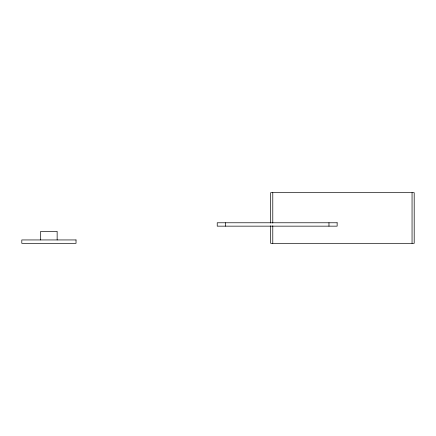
<?xml version="1.0" encoding="UTF-8"?>
<svg xmlns="http://www.w3.org/2000/svg" width="436" height="436" viewBox="0 0 436 436"><rect width="100%" height="100%" fill="white"/><g stroke="black" fill="none" stroke-linecap="round" stroke-linejoin="round"><path stroke-width="0.65" d="M412.053 192.679L412.053 243.321M328.967 222.774L328.967 226.153M272.783 192.679L272.783 223.063M272.783 225.766L272.783 243.321M270.636 223.063L270.636 192.679L414.2 192.679L414.2 243.321L270.636 243.321L270.636 225.766M225.401 222.774L225.401 226.153M57.143 239.942L57.143 231.358L40.684 231.358L40.684 239.942M337.142 222.774L217.226 222.774L217.226 226.153L337.142 226.153L337.142 222.774M76.028 239.942L21.8 239.942L21.8 243.321L76.028 243.321L76.028 239.942"/></g></svg>
